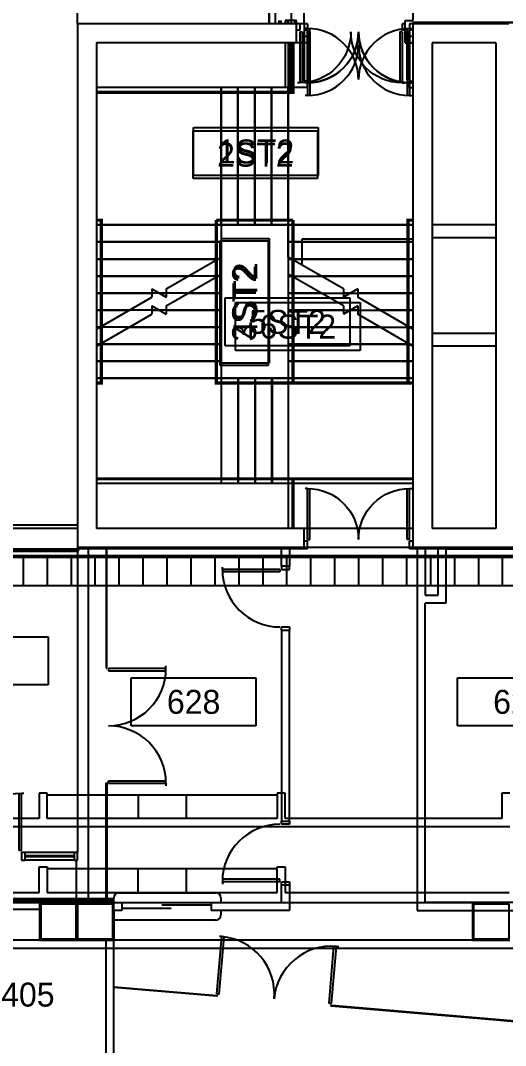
# Model space of a CAD drawing. Header units: inches. Extents: x -219 to 4035, y -10 to 4981.
# Drawn here: x 873 to 1177, y 2601 to 3242 of the extents above; entities that cross this region are included whole.
import ezdxf
from ezdxf.enums import TextEntityAlignment as Align

# ---------------------------------------------------------------- set-up
doc = ezdxf.new("R2010")
doc.units = ezdxf.units.IN
doc.header["$LTSCALE"] = 48
doc.header["$MEASUREMENT"] = 0
doc.layers.get('0').update_dxf_attribs({"color": 13, "linetype": 'CONTINUOUS'})
for name, color, linetype in [('F1-BLDG1', 7, 'CONTINUOUS'), ('F1-BLDG3', 161, 'CONTINUOUS'), ('F1-BRKLINE', 201, 'CONTINUOUS'), ('F1-DOOR1', 3, 'CONTINUOUS'), ('f1-handrail', 3, 'CONTINUOUS'), ('F1-RMNOS', 3, 'CONTINUOUS'), ('F1-STAIR1', 24, 'CONTINUOUS'), ('F1-WINDOW2', 4, 'CONTINUOUS'), ('F2-BLDG1', 7, 'CONTINUOUS'), ('F2-BLDG3', 161, 'CONTINUOUS'), ('F2-BRKLINE', 201, 'CONTINUOUS'), ('f2-casework1', 4, 'CONTINUOUS'), ('F2-DOOR1', 3, 'CONTINUOUS'), ('f2-handrail', 3, 'CONTINUOUS'), ('F2-RMNOS', 3, 'CONTINUOUS'), ('F2-STAIR1', 24, 'CONTINUOUS'), ('F3-BLDG1', 7, 'CONTINUOUS'), ('F3-BLDG3', 161, 'CONTINUOUS'), ('F3-BLDG4', 2, 'CONTINUOUS'), ('F3-BRKLINE', 201, 'CONTINUOUS'), ('f3-casework1', 4, 'CONTINUOUS'), ('F3-DOOR1', 3, 'CONTINUOUS'), ('F3-DOORJMB', 32, 'CONTINUOUS'), ('f3-handrail', 3, 'CONTINUOUS'), ('F3-RMNOS', 3, 'CONTINUOUS'), ('F3-STAIR1', 24, 'CONTINUOUS'), ('F4-BLDG1', 7, 'CONTINUOUS'), ('F4-BLDG3', 161, 'CONTINUOUS'), ('F4-BRKLINE', 201, 'CONTINUOUS'), ('F4-DOOR1', 3, 'CONTINUOUS'), ('f4-handrail', 3, 'CONTINUOUS'), ('F4-RMNOS', 3, 'CONTINUOUS'), ('F4-STAIR1', 24, 'CONTINUOUS'), ('F4-WINDOW1', 1, 'CONTINUOUS'), ('F5-BLDG1', 7, 'CONTINUOUS'), ('F5-BLDG3', 161, 'CONTINUOUS'), ('F5-BLDG4', 2, 'CONTINUOUS'), ('F5-BRKLINE', 201, 'CONTINUOUS'), ('F5-DOOR1', 3, 'CONTINUOUS'), ('F5-DOORJMB', 32, 'CONTINUOUS'), ('f5-handrail', 3, 'CONTINUOUS'), ('F5-RMNOS', 3, 'CONTINUOUS'), ('F5-STAIR1', 24, 'CONTINUOUS'), ('F5-WINDOW2', 4, 'CONTINUOUS'), ('F6-BLDG1', 7, 'CONTINUOUS'), ('F6-BLDG3', 161, 'CONTINUOUS'), ('F6-BLDG4', 2, 'CONTINUOUS'), ('F6-BRKLINE', 201, 'CONTINUOUS'), ('F6-DOOR1', 3, 'CONTINUOUS'), ('F6-DOORJMB', 32, 'CONTINUOUS'), ('f6-handrail', 3, 'CONTINUOUS'), ('F6-RMNOS', 3, 'CONTINUOUS'), ('F6-STAIR1', 24, 'CONTINUOUS'), ('F6-WINDOW1', 1, 'CONTINUOUS'), ('F6-WINDOW2', 4, 'CONTINUOUS')]:
    doc.layers.add(name, color=color, linetype=linetype)
for name, color, linetype, plot in [('F2-COLUMN1', 8, 'CONTINUOUS', False), ('F3-COLUMN1', 8, 'CONTINUOUS', False), ('F4-Bldg1A', 8, 'CONTINUOUS', False), ('F4-COLUMN1', 8, 'CONTINUOUS', False), ('F6-COLUMN1', 8, 'CONTINUOUS', False)]:
    doc.layers.add(name, color=color, linetype=linetype, plot=plot)
doc.styles.add('ORIG-RMNOS', font='noting.shx')
doc.styles.add('RMNOS', font='noting.shx')

# ---------------------------------------------------------------- blocks, each defined once
blk = doc.blocks.new('ADR-32DL')
for p, q in [((0, 33), (-1.5, 33)), ((0, 1), (0, 33)), ((1.5, 1), (1.5, 32.96)), ((62.5, 1), (62.5, 32.96)), ((64, 1), (64, 33)), ((64, 33), (65.5, 33)), ((0, 1), (1.5, 1)), ((64, 1), (62.5, 1))]:
    blk.add_line(p, q)
for centre, start, end in [((0, 1), 0, 90), ((64, 1), 90, 180)]:
    blk.add_arc(centre, 32, start, end)
blk = doc.blocks.new('L-34C1')
for p, q in [((-11, 11), (11, 11)), ((-11, 11), (-11, -11)), ((11, 11), (11, -11)), ((-11, -11), (11, -11))]:
    blk.add_line(p, q)
blk = doc.blocks.new('ADR-36DL')
for p, q in [((0, 37), (-1.5, 37)), ((0, 1), (0, 37)), ((1.5, 1), (1.5, 36.97)), ((70.5, 1), (70.5, 36.97)), ((72, 1), (72, 37)), ((72, 37), (73.5, 37)), ((0, 1), (1.5, 1)), ((72, 1), (70.5, 1))]:
    blk.add_line(p, q)
for centre, start, end in [((0, 1), 0, 90), ((72, 1), 90, 180)]:
    blk.add_arc(centre, 36, start, end)
blk = doc.blocks.new('ADR-36R')
for p, q in [((-1.5, 1), (-1.5, 36.97)), ((0, 1), (0, 37)), ((0, 37), (1.5, 37)), ((0, 1), (-1.5, 1))]:
    blk.add_line(p, q)
blk.add_arc((0, 1), 36, 90, 180)
blk = doc.blocks.new('ADR-36L')
for p, q in [((0, 37), (-1.5, 37)), ((0, 1), (0, 37)), ((1.5, 1), (1.5, 36.97)), ((0, 1), (1.5, 1))]:
    blk.add_line(p, q)
blk.add_arc((0, 1), 36, 0, 90)
blk = doc.blocks.new('rmnos')
at = {"color": 11}
for p, q in [((-0.40625, 0.15625), (0.40625, 0.15625)), ((-0.40625, -0.15625), (-0.40625, 0.15625)), ((0.40625, 0.15625), (0.40625, -0.15625)), ((0.40625, -0.15625), (-0.40625, -0.15625))]:
    blk.add_line(p, q, dxfattribs=at)
at = {"color": 9, "style": 'ORIG-RMNOS'}
blk.add_attdef('ROOM', text='', height=0.15625, dxfattribs=at).set_placement((0, 0), align=Align.MIDDLE)
blk = doc.blocks.new('RMNOS-1')
at = {"color": 9, "style": 'RMNOS'}
blk.add_attdef('ROOM', text='', height=0.1562, dxfattribs=at).set_placement((0, 0), align=Align.MIDDLE)

msp = doc.modelspace()

# ---------------------------------------------------------------- linework, layer by layer
at = {"layer": 'F1-BLDG1'}
for p, q in [((909, 3240.5), (909, 2912.5)), ((1051, 3240.5), (909, 3240.5)), ((1051, 3240.5), (1051, 3204.5)), ((1179, 3240.5), (1119, 3240.5)), ((1119, 3240.5), (1119, 3204.5)), ((921, 3228.5), (921, 2924.5)), ((1039, 3228.5), (921, 3228.5)), ((1039, 3228.5), (1039, 3200.5)), ((1053, 3204.5), (1051, 3204.5)), ((1053, 3200.5), (1053, 3204.5)), ((1117, 3200.5), (1117, 3204.5)), ((1117, 3204.5), (1119, 3204.5)), ((1053, 3200.5), (1039, 3200.5)), ((1117, 3200.5), (1119, 3200.5)), ((1119, 3200.5), (1119, 3114.5)), ((1041, 3094.35), (1041, 3114.5)), ((1041, 3114.5), (1119, 3114.5)), ((1049.75, 3089.3), (1049.75, 3105.75)), ((1049.75, 3105.75), (1119, 3105.75)), ((1119, 3105.75), (1119, 2924.5)), ((1119, 2924.5), (921, 2924.5)), ((1119, 2924.5), (921, 2924.5)), ((1171, 2924.5), (1131, 2924.5)), ((1687, 2912.5), (909, 2912.5))]:
    msp.add_line(p, q, dxfattribs=at)
at = {"layer": 'F1-BLDG3'}
for p, q in [((909, 3240.5), (909, 3360.5)), ((1171, 3228.5), (1131, 3228.5)), ((1131, 3228.5), (1131, 2924.5)), ((1171, 3228.5), (1171, 2924.5)), ((909, 2924.5), (767, 2924.5)), ((1171, 2924.5), (1131, 2924.5))]:
    msp.add_line(p, q, dxfattribs=at)
at = {"layer": 'F1-BRKLINE'}
for p, q in [((1075.5, 3074.43), (1041, 3094.35)), ((1075.5, 3063.76), (1041, 3083.68)), ((1084.5, 3074.43), (1075.5, 3069.23)), ((1075.5, 3074.43), (1075.5, 3069.23)), ((1084.5, 3074.43), (1084.5, 3069.23)), ((1119, 3049.31), (1084.5, 3069.23)), ((1075.5, 3063.76), (1075.5, 3058.57)), ((1084.5, 3063.76), (1075.5, 3058.57)), ((1084.5, 3063.76), (1084.5, 3058.57)), ((1119, 3038.65), (1084.5, 3058.57))]:
    msp.add_line(p, q, dxfattribs=at)
at = {"layer": 'f1-handrail', "const_width": 2}
for points in [[(921, 3117.5), (924, 3117.5), (924, 3015.5), (921, 3015.5)], [(996, 3117.5), (996, 3015.5), (1044, 3015.5), (1044, 3081.95)], [(1116, 3040.38), (1116, 3015.5), (1119, 3015.5)], [(1119, 2955.5), (921, 2955.5)]]:
    msp.add_lwpolyline(points, dxfattribs=at)
at = {"layer": 'F1-STAIR1'}
for p, q in [((999, 3114.5), (921, 3114.5)), ((999, 3114.5), (999, 2952.5)), ((999, 3103.83), (921, 3103.83)), ((999, 3093.16), (921, 3093.16)), ((999, 3082.5), (921, 3082.5)), ((1041, 3083.68), (1041, 3018.5)), ((1043.05, 3082.5), (1041, 3082.5)), ((999, 3071.83), (921, 3071.83)), ((1061.53, 3071.83), (1041, 3071.83)), ((999, 3061.16), (921, 3061.16)), ((1075.5, 3061.16), (1041, 3061.16)), ((1084.5, 3061.16), (1080, 3061.16)), ((999, 3050.5), (921, 3050.5)), ((1098.47, 3050.5), (1041, 3050.5)), ((999, 3039.83), (921, 3039.83)), ((1116.95, 3039.83), (1041, 3039.83)), ((999, 3029.17), (921, 3029.17)), ((1119, 3029.17), (1041, 3029.17)), ((1119, 3018.5), (921, 3018.5)), ((1009.67, 3018.5), (1009.67, 2952.5)), ((1020.33, 3018.5), (1020.33, 2952.5)), ((1031, 3018.5), (1031, 2952.5)), ((1119, 2952.5), (921, 2952.5))]:
    msp.add_line(p, q, dxfattribs=at)
at = {"layer": 'F1-WINDOW2'}
for p, q in [((1036.5, 3240.5), (1036.5, 3242.5)), ((1040.5, 3242.5), (1040.5, 3240.5))]:
    msp.add_line(p, q, dxfattribs=at)
at = {"layer": 'F2-BLDG1'}
for p, q in [((1041, 3242.5), (1041, 3240.5)), ((1045, 3242.5), (1045, 3240.5)), ((1119, 3241.25), (1119, 3232.5)), ((1351.25, 3241.25), (1119, 3241.25)), ((1041, 3240.5), (909, 3240.5)), ((909, 3240.5), (909, 2924.5)), ((1051, 3240.5), (1045, 3240.5)), ((1051, 3240.5), (1051, 3232.5)), ((1053, 3228.5), (921, 3228.5)), ((921, 3228.5), (921, 2924.5)), ((1053, 3232.5), (1051, 3232.5)), ((1053, 3232.5), (1053, 3228.5)), ((1117, 3232.5), (1117, 3228.5)), ((1119, 3232.5), (1117, 3232.5)), ((1119, 3228.5), (1117, 3228.5)), ((1119, 3228.5), (1119, 2924.5)), ((909, 2924.5), (767, 2924.5)), ((1119, 2924.5), (921, 2924.5)), ((1119, 2924.5), (921, 2924.5)), ((750, 2907.5), (1267.75, 2907.5)), ((890, 2758.75), (885, 2758.75)), ((885, 2758.75), (885, 2742.75)), ((890, 2742.75), (890, 2758.75)), ((1039, 2758.75), (1034, 2758.75)), ((1034, 2758.75), (1034, 2742.75)), ((1039, 2742.75), (1039, 2758.75)), ((1179.75, 2758.75), (1174.75, 2758.75)), ((1174.75, 2758.75), (1174.75, 2742.75)), ((885, 2742.75), (748.5, 2742.75)), ((1034, 2742.75), (890, 2742.75)), ((1174.75, 2742.75), (1039, 2742.75)), ((743.5, 2737.75), (1179.75, 2737.75)), ((885.25, 2690.25), (885.25, 2666.75)), ((931.75, 2690.25), (885.25, 2690.25)), ((931.75, 2666.75), (931.75, 2690.25)), ((1156.25, 2690.25), (1156.25, 2666.75)), ((1179.75, 2690.25), (1156.25, 2690.25)), ((885.25, 2666.75), (931.75, 2666.75)), ((1156.25, 2666.75), (1179.75, 2666.75))]:
    msp.add_line(p, q, dxfattribs=at)
at = {"layer": 'F2-BLDG3'}
for p, q in [((1033, 3240.5), (1033, 3360.5)), ((1051, 3240.5), (1051, 3360.5)), ((1171, 3228.5), (1131, 3228.5)), ((1131, 3228.5), (1131, 2924.5)), ((1171, 3228.5), (1171, 2924.5)), ((1171, 2924.5), (1131, 2924.5)), ((1171, 2924.5), (1131, 2924.5))]:
    msp.add_line(p, q, dxfattribs=at)
at = {"layer": 'F2-BRKLINE'}
for p, q in [((1075.5, 3074.43), (1041, 3094.35)), ((1075.5, 3063.76), (1041, 3083.68)), ((1084.5, 3074.43), (1075.5, 3069.23)), ((1075.5, 3074.43), (1075.5, 3069.23)), ((1084.5, 3074.43), (1084.5, 3069.23)), ((1119, 3049.31), (1084.5, 3069.23)), ((1075.5, 3063.76), (1075.5, 3058.57)), ((1084.5, 3063.76), (1075.5, 3058.57)), ((1084.5, 3063.76), (1084.5, 3058.57)), ((1119, 3038.65), (1084.5, 3058.57))]:
    msp.add_line(p, q, dxfattribs=at)
at = {"layer": 'f2-casework1'}
for p, q in [((875, 2907.5), (875, 2888.75)), ((890, 2907.5), (890, 2888.75)), ((905, 2907.5), (905, 2888.75)), ((920, 2907.5), (920, 2888.75)), ((935, 2907.5), (935, 2888.75)), ((950, 2907.5), (950, 2888.75)), ((965, 2907.5), (965, 2888.75)), ((980, 2907.5), (980, 2888.75)), ((995, 2907.5), (995, 2888.75)), ((1010, 2907.5), (1010, 2888.75)), ((1025, 2907.5), (1025, 2888.75)), ((1040, 2907.5), (1040, 2888.75)), ((1055, 2907.5), (1055, 2888.75)), ((1070, 2907.5), (1070, 2888.75)), ((1085, 2907.5), (1085, 2888.75)), ((1100, 2907.5), (1100, 2888.75)), ((1115, 2907.5), (1115, 2888.75)), ((1130, 2907.5), (1130, 2888.75)), ((1145, 2907.5), (1145, 2888.75)), ((1160, 2907.5), (1160, 2888.75)), ((1175, 2907.5), (1175, 2888.75)), ((750, 2888.75), (1267.75, 2888.75)), ((890, 2757.75), (1034, 2757.75)), ((947, 2757.75), (947, 2742.75)), ((977, 2757.75), (977, 2742.75))]:
    msp.add_line(p, q, dxfattribs=at)
at = {"layer": 'f2-handrail', "const_width": 2}
for points in [[(921, 3197.5), (1042, 3197.5), (1042, 3228.5)], [(921, 3117.5), (924, 3117.5), (924, 3015.5), (921, 3015.5)], [(996, 3117.5), (1044, 3117.5)], [(996, 3117.5), (996, 3015.5), (1044, 3015.5), (1044, 3081.95)], [(1044, 3092.62), (1044, 3117.5)], [(1119, 3117.5), (1116, 3117.5), (1116, 3051.05)], [(1116, 3040.38), (1116, 3015.5), (1119, 3015.5)], [(1119, 2955.5), (921, 2955.5)]]:
    msp.add_lwpolyline(points, dxfattribs=at)
at = {"layer": 'F2-STAIR1'}
for p, q in [((1039, 3228.5), (1039, 3200.5)), ((1039, 3200.5), (921, 3200.5)), ((1119, 3114.5), (921, 3114.5)), ((999, 3114.5), (999, 2952.5)), ((1041, 3114.5), (1041, 3094.35)), ((999, 3103.83), (921, 3103.83)), ((1119, 3103.83), (1041, 3103.83)), ((999, 3093.16), (921, 3093.16)), ((1119, 3093.16), (1043.05, 3093.16)), ((999, 3082.5), (921, 3082.5)), ((1041, 3083.68), (1041, 3018.5)), ((1043.05, 3082.5), (1041, 3082.5)), ((1119, 3082.5), (1061.53, 3082.5)), ((999, 3071.83), (921, 3071.83)), ((1061.53, 3071.83), (1041, 3071.83)), ((1080, 3071.83), (1075.5, 3071.83)), ((1119, 3071.83), (1084.5, 3071.83)), ((999, 3061.16), (921, 3061.16)), ((1075.5, 3061.16), (1041, 3061.16)), ((1084.5, 3061.16), (1080, 3061.16)), ((1119, 3061.16), (1098.47, 3061.16)), ((999, 3050.5), (921, 3050.5)), ((1098.47, 3050.5), (1041, 3050.5)), ((1119, 3050.5), (1116.95, 3050.5)), ((999, 3039.83), (921, 3039.83)), ((1116.95, 3039.83), (1041, 3039.83)), ((999, 3029.17), (921, 3029.17)), ((1119, 3029.17), (1041, 3029.17)), ((1119, 3018.5), (921, 3018.5)), ((1009.67, 3018.5), (1009.67, 2952.5)), ((1020.33, 3018.5), (1020.33, 2952.5)), ((1031, 3018.5), (1031, 2952.5)), ((1119, 2952.5), (921, 2952.5))]:
    msp.add_line(p, q, dxfattribs=at)
at = {"layer": 'F3-BLDG1'}
for p, q in [((1035, 3242.5), (1035, 3240.5)), ((1039, 3242.5), (1039, 3240.5)), ((1119, 3241.25), (1119, 2924.5)), ((1119, 3241.25), (1179.75, 3241.25)), ((1035, 3240.5), (909, 3240.5)), ((909, 3240.5), (909, 2926.5)), ((1051, 3240.5), (1039, 3240.5)), ((1051, 3240.5), (1051, 3228.5)), ((1051, 3228.5), (921, 3228.5)), ((921, 3228.5), (921, 2924.5)), ((909, 2926.5), (767, 2926.5)), ((1119, 2924.5), (921, 2924.5)), ((1119, 2924.5), (921, 2924.5)), ((1171, 2924.5), (1131, 2924.5)), ((1431.13, 2906.25), (10.25, 2906.25)), ((885, 2696.5), (885, 2712.5)), ((885, 2712.5), (890, 2712.5)), ((890, 2712.5), (890, 2696.5)), ((1034, 2696.5), (1034, 2712.5)), ((1034, 2712.5), (1039, 2712.5)), ((1039, 2712.5), (1039, 2696.5)), ((747.75, 2696.5), (885, 2696.5)), ((890, 2696.5), (1034, 2696.5)), ((1039, 2696.5), (1179.25, 2696.5)), ((389.75, 2661.75), (1469, 2661.75))]:
    msp.add_line(p, q, dxfattribs=at)
at = {"layer": 'F3-BLDG3'}
for p, q in [((1171, 3228.5), (1131, 3228.5)), ((1131, 3228.5), (1131, 2924.5)), ((1171, 3228.5), (1171, 2924.5)), ((1171, 2924.5), (1131, 2924.5)), ((767.75, 2690.25), (885.25, 2690.25)), ((885.25, 2690.25), (885.25, 2666.75)), ((931.75, 2666.75), (931.75, 2690.25)), ((931.75, 2690.25), (1156.25, 2690.25)), ((1156.25, 2690.25), (1156.25, 2666.75)), ((885.25, 2666.75), (767.75, 2666.75)), ((1156.25, 2666.75), (931.75, 2666.75))]:
    msp.add_line(p, q, dxfattribs=at)
at = {"layer": 'F3-BLDG4'}
for p, q in [((1029, 3240.5), (1029, 3360.5)), ((1043, 3240.5), (1043, 3359.75))]:
    msp.add_line(p, q, dxfattribs=at)
at = {"layer": 'F3-BRKLINE'}
for p, q in [((1075.5, 3074.43), (1041, 3094.35)), ((1075.5, 3063.76), (1041, 3083.68)), ((1084.5, 3074.43), (1075.5, 3069.23)), ((1075.5, 3074.43), (1075.5, 3069.23)), ((1084.5, 3074.43), (1084.5, 3069.23)), ((1119, 3049.31), (1084.5, 3069.23)), ((1075.5, 3063.76), (1075.5, 3058.57)), ((1084.5, 3063.76), (1075.5, 3058.57)), ((1084.5, 3063.76), (1084.5, 3058.57)), ((1119, 3038.65), (1084.5, 3058.57))]:
    msp.add_line(p, q, dxfattribs=at)
at = {"layer": 'f3-casework1'}
for p, q in [((890, 2711.5), (1034, 2711.5)), ((947, 2696.5), (947, 2711.5)), ((977, 2711.5), (977, 2696.5))]:
    msp.add_line(p, q, dxfattribs=at)
at = {"layer": 'F3-DOORJMB'}
for p, q in [((1053, 3240.5), (1051, 3240.5)), ((1053, 3236.5), (1051, 3236.5)), ((1053, 3240.5), (1053, 3236.5)), ((1117, 3240.5), (1117, 3236.5)), ((1119, 3240.5), (1117, 3240.5)), ((1119, 3236.5), (1117, 3236.5))]:
    msp.add_line(p, q, dxfattribs=at)
at = {"layer": 'f3-handrail', "const_width": 2}
for points in [[(921, 3197.5), (1044, 3197.5), (1044, 3228.5)], [(921, 3117.5), (924, 3117.5), (924, 3015.5), (921, 3015.5)], [(996, 3117.5), (1044, 3117.5)], [(996, 3117.5), (996, 3015.5), (1044, 3015.5), (1044, 3081.95)], [(1044, 3092.62), (1044, 3117.5)], [(1119, 3117.5), (1116, 3117.5), (1116, 3051.05)], [(1116, 3040.38), (1116, 3015.5), (1119, 3015.5)], [(921, 2955.5), (1044, 2955.5), (1044, 2924.5)]]:
    msp.add_lwpolyline(points, dxfattribs=at)
at = {"layer": 'F3-STAIR1'}
for p, q in [((1041, 3228.5), (1041, 3200.5)), ((1041, 3200.5), (921, 3200.5)), ((999, 3200.5), (999, 3114.5)), ((1009.5, 3200.5), (1009.5, 3114.5)), ((1020, 3200.5), (1020, 3114.5)), ((1030.5, 3200.5), (1030.5, 3114.5)), ((1041, 3200.5), (1041, 3114.5)), ((1119, 3114.5), (921, 3114.5)), ((999, 3114.5), (999, 3018.5)), ((1041, 3114.5), (1041, 3094.35)), ((999, 3103.83), (921, 3103.83)), ((1119, 3103.83), (1041, 3103.83)), ((999, 3093.16), (921, 3093.16)), ((1119, 3093.16), (1043.05, 3093.16)), ((999, 3082.5), (921, 3082.5)), ((1041, 3083.68), (1041, 3018.5)), ((1043.05, 3082.5), (1041, 3082.5)), ((1119, 3082.5), (1061.53, 3082.5)), ((999, 3071.83), (921, 3071.83)), ((1061.53, 3071.83), (1041, 3071.83)), ((1080, 3071.83), (1075.5, 3071.83)), ((1119, 3071.83), (1084.5, 3071.83)), ((999, 3061.16), (921, 3061.16)), ((1075.5, 3061.16), (1041, 3061.16)), ((1084.5, 3061.16), (1080, 3061.16)), ((1119, 3061.16), (1098.47, 3061.16)), ((999, 3050.5), (921, 3050.5)), ((1098.47, 3050.5), (1041, 3050.5)), ((1119, 3050.5), (1116.95, 3050.5)), ((999, 3039.83), (921, 3039.83)), ((1116.95, 3039.83), (1041, 3039.83)), ((999, 3029.17), (921, 3029.17)), ((1119, 3029.17), (1041, 3029.17)), ((1119, 3018.5), (921, 3018.5)), ((999, 3018.5), (999, 2952.5)), ((1009.5, 3018.5), (1009.5, 2952.5)), ((1020, 3018.5), (1020, 2952.5)), ((1030.5, 3018.5), (1030.5, 2952.5)), ((1041, 3018.5), (1041, 2952.5)), ((1041, 2952.5), (921, 2952.5)), ((1041, 2952.5), (1041, 2924.5))]:
    msp.add_line(p, q, dxfattribs=at)
at = {"layer": 'F4-BLDG1'}
for p, q in [((1119, 3241.25), (1687, 3241.25)), ((1119, 3241.25), (1119, 3240.5)), ((1053, 3240.5), (909, 3240.5)), ((909, 3240.5), (909, 2926.5)), ((1053, 3236.5), (1051, 3236.5)), ((1051, 3236.5), (1051, 3228.5)), ((1053, 3240.5), (1053, 3236.5)), ((1117, 3240.5), (1117, 3236.5)), ((1119, 3240.5), (1117, 3240.5)), ((1119, 3236.5), (1117, 3236.5)), ((1119, 3236.5), (1119, 2916.5)), ((1051, 3228.5), (921, 3228.5)), ((921, 3228.5), (921, 2924.5)), ((909, 2926.5), (767, 2926.5)), ((1051, 2924.5), (921, 2924.5)), ((1051, 2924.5), (921, 2924.5)), ((1051, 2916.5), (1051, 2924.5)), ((1053, 2916.5), (1051, 2916.5)), ((1053, 2911.75), (1053, 2916.5)), ((1119, 2916.5), (1117, 2916.5)), ((1117, 2912.5), (1117, 2916.5)), ((745, 2910.25), (909.75, 2910.25)), ((1053, 2911.75), (909.75, 2911.75)), ((909.75, 2910.25), (909.75, 2911.75)), ((1469, 2912.5), (1117, 2912.5)), ((931.75, 2692.5), (864.75, 2692.5)), ((931.75, 2448), (931.75, 2692.5)), ((864.75, 2686), (885.25, 2686)), ((885.25, 2686), (885.25, 2667.5)), ((885.25, 2667.5), (926.75, 2667.5)), ((926.75, 2667.5), (926.75, 2565.5))]:
    msp.add_line(p, q, dxfattribs=at)
at = {"layer": 'F4-Bldg1A'}
for p, q in [((745, 2911.75), (909.75, 2911.75)), ((745, 2910.88), (909.75, 2910.88)), ((864.75, 2691.87), (931.75, 2691.87)), ((864.75, 2691), (931, 2691)), ((931, 2691), (931, 2691.87))]:
    msp.add_line(p, q, dxfattribs=at)
at = {"layer": 'F4-BLDG3'}
for p, q in [((1171, 3228.5), (1131, 3228.5)), ((1131, 3228.5), (1131, 3114.5)), ((1171, 3228.5), (1171, 3114.5)), ((1171, 3114.5), (1131, 3114.5)), ((1131, 3106.5), (1131, 3046.5)), ((1171, 3106.5), (1131, 3106.5)), ((1171, 3106.5), (1171, 3046.5)), ((1171, 3046.5), (1131, 3046.5)), ((1131, 3038.5), (1131, 2924.5)), ((1171, 3038.5), (1131, 3038.5)), ((1171, 3038.5), (1171, 2924.5)), ((1171, 2924.5), (1131, 2924.5)), ((1171, 2924.5), (1131, 2924.5))]:
    msp.add_line(p, q, dxfattribs=at)
msp.add_lwpolyline([(1029, 3240.5), (1029, 3360.5), (807, 3360.5), (807, 4630.5), (1089.13, 4630.5), (1094.78, 4624.84)], dxfattribs=at)
at = {"layer": 'F4-BRKLINE'}
for p, q in [((964.5, 3074.43), (999, 3094.35)), ((964.5, 3063.76), (999, 3083.68)), ((955.5, 3074.43), (964.5, 3069.23)), ((955.5, 3074.43), (955.5, 3069.23)), ((964.5, 3074.43), (964.5, 3069.23)), ((921, 3049.31), (955.5, 3069.23)), ((955.5, 3063.76), (955.5, 3058.57)), ((955.5, 3063.76), (964.5, 3058.57)), ((964.5, 3063.76), (964.5, 3058.57)), ((921, 3038.65), (955.5, 3058.57))]:
    msp.add_line(p, q, dxfattribs=at)
at = {"layer": 'f4-handrail', "const_width": 2}
for points in [[(921, 3197.5), (1044, 3197.5), (1044, 3228.5)], [(921, 3117.5), (924, 3117.5), (924, 3051.05)], [(1044, 3117.5), (996, 3117.5)], [(996, 3092.62), (996, 3117.5)], [(1044, 3117.5), (1044, 3015.5), (996, 3015.5), (996, 3081.95)], [(1119, 3117.5), (1116, 3117.5), (1116, 3015.5), (1119, 3015.5)], [(924, 3040.38), (924, 3015.5), (921, 3015.5)], [(921, 2955.5), (1044, 2955.5), (1044, 2924.5)]]:
    msp.add_lwpolyline(points, dxfattribs=at)
at = {"layer": 'F4-STAIR1'}
for p, q in [((1041, 3228.5), (1041, 3200.5)), ((1041, 3200.5), (921, 3200.5)), ((999, 3114.5), (999, 3200.5)), ((1009.5, 3114.5), (1009.5, 3200.5)), ((1020, 3114.5), (1020, 3200.5)), ((1030.5, 3114.5), (1030.5, 3200.5)), ((1041, 3114.5), (1041, 3200.5)), ((921, 3114.5), (1119, 3114.5)), ((999, 3114.5), (999, 3094.35)), ((1041, 3114.5), (1041, 3018.5)), ((921, 3103.83), (999, 3103.83)), ((1041, 3103.83), (1119, 3103.83)), ((921, 3093.16), (996.95, 3093.16)), ((1041, 3093.16), (1119, 3093.16)), ((921, 3082.5), (978.47, 3082.5)), ((996.95, 3082.5), (999, 3082.5)), ((999, 3083.68), (999, 3018.5)), ((1041, 3082.5), (1119, 3082.5)), ((921, 3071.83), (955.5, 3071.83)), ((960, 3071.83), (964.5, 3071.83)), ((978.47, 3071.83), (999, 3071.83)), ((1041, 3071.83), (1119, 3071.83)), ((921, 3061.16), (941.53, 3061.16)), ((955.5, 3061.16), (960, 3061.16)), ((964.5, 3061.16), (999, 3061.16)), ((1041, 3061.16), (1119, 3061.16)), ((921, 3050.5), (923.05, 3050.5)), ((941.53, 3050.5), (999, 3050.5)), ((1041, 3050.5), (1119, 3050.5)), ((923.05, 3039.83), (999, 3039.83)), ((1041, 3039.83), (1119, 3039.83)), ((921, 3029.17), (999, 3029.17)), ((1041, 3029.17), (1119, 3029.17)), ((921, 3018.5), (1119, 3018.5)), ((999, 3018.5), (999, 2952.5)), ((1009.5, 3018.5), (1009.5, 2952.5)), ((1020, 3018.5), (1020, 2952.5)), ((1030.5, 3018.5), (1030.5, 2952.5)), ((1041, 3018.5), (1041, 2952.5)), ((1041, 2952.5), (921, 2952.5)), ((1041, 2952.5), (1041, 2924.5))]:
    msp.add_line(p, q, dxfattribs=at)
at = {"layer": 'F4-WINDOW1'}
for p, q in [((926.95, 2911.75), (926.95, 2836.87)), ((927.45, 2836.92), (927.45, 2911.75)), ((926.95, 2836.87), (927.45, 2836.87))]:
    msp.add_line(p, q, dxfattribs=at)
for points in [[(926.95, 2692.5), (926.95, 2764.87), (927.45, 2764.87), (927.45, 2692.5)], [(931.75, 2637.5), (996.23, 2632.01), (996.19, 2631.51), (931.75, 2637)], [(1137.68, 2619.46), (1137.72, 2619.96)], [(1137.72, 2619.96), (1207.43, 2613.53), (1207.47, 2614.02)]]:
    msp.add_lwpolyline(points, dxfattribs=at)
msp.add_lwpolyline([(1346.86, 2602.15), (1346.82, 2601.66), (1067.93, 2625.4), (1067.97, 2625.9)], close=True, dxfattribs=at)
at = {"layer": 'F5-BLDG1'}
for p, q in [((1119, 3257.87), (1119, 3242.5)), ((1039, 3242.5), (1039, 3240.5)), ((1046.25, 3242.5), (1039, 3242.5)), ((1046.25, 3228.5), (1046.25, 3242.5)), ((1114.25, 3242.5), (1119, 3242.5)), ((1114.25, 3228.5), (1114.25, 3242.5)), ((909, 3240.5), (909, 2911.75)), ((1039, 3240.5), (909, 3240.5)), ((921, 3228.5), (921, 2924.5)), ((1046.25, 3228.5), (921, 3228.5)), ((1114.25, 3228.5), (1119, 3228.5)), ((1119, 3228.5), (1119, 2911.75)), ((1051, 2924.5), (921, 2924.5)), ((1051, 2911.75), (1051, 2924.5)), ((1171, 2924.5), (1131, 2924.5)), ((1051, 2911.75), (909, 2911.75)), ((1491.75, 2911.75), (1119, 2911.75))]:
    msp.add_line(p, q, dxfattribs=at)
at = {"layer": 'F5-BLDG3'}
for p, q in [((1131, 3228.5), (1131, 2924.5)), ((1171, 3228.5), (1131, 3228.5)), ((1171, 3228.5), (1171, 2924.5)), ((1171, 2924.5), (1131, 2924.5))]:
    msp.add_line(p, q, dxfattribs=at)
msp.add_lwpolyline([(909, 2926.5), (767, 2926.5)], dxfattribs=at)
at = {"layer": 'F5-BLDG4'}
for p, q in [((1029, 3240.5), (1029, 3360.5)), ((1043, 3242.5), (1043, 3359.62))]:
    msp.add_line(p, q, dxfattribs=at)
at = {"layer": 'F5-BRKLINE'}
for p, q in [((1075.5, 3074.43), (1041, 3094.35)), ((1075.5, 3074.43), (1075.5, 3069.23)), ((1084.5, 3074.43), (1075.5, 3069.23)), ((1084.5, 3074.43), (1084.5, 3069.23)), ((1119, 3049.31), (1084.5, 3069.23))]:
    msp.add_line(p, q, dxfattribs=at)
at = {"layer": 'F5-DOORJMB'}
for p, q in [((1048.25, 3240.5), (1046.25, 3240.5)), ((1048.25, 3240.5), (1046.25, 3240.5)), ((1048.25, 3236.5), (1046.25, 3236.5)), ((1048.25, 3240.5), (1048.25, 3236.5)), ((1112.25, 3240.5), (1112.25, 3236.5)), ((1114.25, 3240.5), (1112.25, 3240.5)), ((1114.25, 3236.5), (1112.25, 3236.5)), ((1053, 2916.5), (1051, 2916.5)), ((1053, 2911.75), (1053, 2916.5)), ((1117, 2911.75), (1117, 2916.5)), ((1119, 2916.5), (1117, 2916.5)), ((1053, 2911.75), (1051, 2911.75)), ((1119, 2911.75), (1117, 2911.75))]:
    msp.add_line(p, q, dxfattribs=at)
at = {"layer": 'f5-handrail', "const_width": 2}
for points in [[(921, 3197.5), (1044, 3197.5), (1044, 3228.5)], [(921, 3117.5), (924, 3117.5), (924, 3015.5), (921, 3015.5)], [(996, 3117.5), (1044, 3117.5)], [(996, 3117.5), (996, 3015.5), (1119, 3015.5)], [(1044, 3092.62), (1044, 3117.5)], [(1119, 3117.5), (1116, 3117.5), (1116, 3051.05)], [(921, 2955.5), (1044, 2955.5), (1044, 2924.5)]]:
    msp.add_lwpolyline(points, dxfattribs=at)
at = {"layer": 'F5-STAIR1'}
for p, q in [((1041, 3228.5), (1041, 3200.5)), ((1041, 3200.5), (921, 3200.5)), ((1119, 3114.5), (921, 3114.5)), ((999, 3114.5), (999, 3018.5)), ((1041, 3114.5), (1041, 3094.35)), ((999, 3103.83), (921, 3103.83)), ((1119, 3103.83), (1041, 3103.83)), ((999, 3093.16), (921, 3093.16)), ((1119, 3093.16), (1043.05, 3093.16)), ((999, 3082.5), (921, 3082.5)), ((1119, 3082.5), (1061.53, 3082.5)), ((999, 3071.83), (921, 3071.83)), ((1080, 3071.83), (1075.5, 3071.83)), ((1119, 3071.83), (1084.5, 3071.83)), ((999, 3061.16), (921, 3061.16)), ((1119, 3061.16), (1098.47, 3061.16)), ((999, 3050.5), (921, 3050.5)), ((1119, 3050.5), (1116.95, 3050.5)), ((999, 3039.83), (921, 3039.83)), ((999, 3029.17), (921, 3029.17)), ((1119, 3018.5), (921, 3018.5)), ((999, 3018.5), (999, 2952.5)), ((1009.5, 3018.5), (1009.5, 2952.5)), ((1020, 3018.5), (1020, 2952.5)), ((1030.5, 3018.5), (1030.5, 2952.5)), ((1041, 3018.5), (1041, 2952.5)), ((1041, 2952.5), (921, 2952.5)), ((1041, 2952.5), (1041, 2924.5))]:
    msp.add_line(p, q, dxfattribs=at)
at = {"layer": 'F5-WINDOW2'}
msp.add_line((1035, 3242.5), (1035, 3240.5), dxfattribs=at)
at = {"layer": 'F6-BLDG1'}
for p, q in [((1119, 3241.25), (1119, 3240.5)), ((1119, 3241.25), (1601.63, 3241.25)), ((909, 3240.5), (909, 2721.75)), ((1053, 3240.5), (909, 3240.5)), ((1051, 3236.5), (1051, 3228.5)), ((1053, 3236.5), (1051, 3236.5)), ((1053, 3240.5), (1053, 3236.5)), ((1119, 3240.5), (1117, 3240.5)), ((1117, 3240.5), (1117, 3236.5)), ((1119, 3236.5), (1117, 3236.5)), ((1119, 3236.5), (1119, 2912.5)), ((921, 3228.5), (921, 2924.5)), ((1051, 3228.5), (921, 3228.5)), ((1051, 2924.5), (921, 2924.5)), ((1051, 2912.5), (1051, 2924.5)), ((1036.75, 2911.75), (915.75, 2911.75)), ((915.75, 2911.75), (915.75, 2690.25)), ((1036.75, 2900.75), (1036.75, 2911.75)), ((1051, 2912.5), (1041.75, 2912.5)), ((1041.75, 2912.5), (1041.75, 2900.75)), ((1119, 2912.5), (1121.75, 2912.5)), ((1121.75, 2912.5), (1121.75, 2685.25)), ((1139.75, 2911.75), (1139.75, 2877.75)), ((1139.75, 2911.75), (1243.25, 2911.75)), ((1041.75, 2900.75), (1036.75, 2900.75)), ((1139.75, 2877.75), (1126.75, 2877.75)), ((1126.75, 2690.25), (1126.75, 2877.75)), ((1036.75, 2860.75), (1036.75, 2741.25)), ((1036.75, 2860.75), (1041.75, 2860.75)), ((1041.75, 2741.25), (1041.75, 2860.75)), ((1036.75, 2741.25), (1041.75, 2741.25)), ((909, 2716.75), (909, 2721.75)), ((908.25, 2716.75), (908.25, 2666.75)), ((908.25, 2716.75), (909, 2716.75)), ((1036.75, 2690.25), (1036.75, 2701.25)), ((1036.75, 2701.25), (1041.75, 2701.25)), ((1041.75, 2701.25), (1041.75, 2685.25)), ((915.75, 2690.25), (936.75, 2690.25)), ((936.75, 2690.25), (936.75, 2685.25)), ((992.75, 2690.25), (992.75, 2685.25)), ((992.75, 2690.25), (1036.75, 2690.25)), ((1201.25, 2690.25), (1126.75, 2690.25)), ((931.75, 2685.25), (931.75, 2666.75)), ((936.75, 2685.25), (931.75, 2685.25)), ((1041.75, 2685.25), (992.75, 2685.25)), ((1121.75, 2685.25), (1201.25, 2685.25)), ((931.75, 2666.75), (908.25, 2666.75))]:
    msp.add_line(p, q, dxfattribs=at)
at = {"layer": 'F6-BLDG3'}
for p, q in [((1029, 3360.5), (1029, 3240.5)), ((1119, 3241.25), (1687, 3241.25)), ((909, 2926.5), (767, 2926.5)), ((909, 2911.5), (767, 2911.5)), ((934.75, 2696.25), (995.75, 2696.25)), ((931.75, 2690.25), (931.75, 2693.25)), ((998.75, 2693.25), (998.75, 2690.25)), ((998.75, 2685.25), (998.75, 2682.25)), ((995.75, 2679.25), (931.75, 2679.25))]:
    msp.add_line(p, q, dxfattribs=at)
for centre, start, end in [((934.75, 2693.25), 90, 180), ((995.75, 2693.25), 360, 90), ((995.75, 2682.25), 270, 360)]:
    msp.add_arc(centre, 3, start, end, dxfattribs=at)
at = {"layer": 'F6-BLDG4'}
for p, q in [((1131, 3228.5), (1131, 2924.5)), ((1171, 3228.5), (1131, 3228.5)), ((1171, 3228.5), (1171, 2924.5)), ((1171, 2924.5), (1131, 2924.5)), ((1171, 2924.5), (1131, 2924.5)), ((1126.75, 2911.75), (1126.75, 2882.75)), ((1134.75, 2911.75), (1126.75, 2911.75)), ((1134.75, 2882.75), (1134.75, 2911.75)), ((1126.75, 2882.75), (1134.75, 2882.75))]:
    msp.add_line(p, q, dxfattribs=at)
at = {"layer": 'F6-BRKLINE'}
for p, q in [((1075.5, 3074.43), (1041, 3094.35)), ((1075.5, 3074.43), (1075.5, 3069.23)), ((1084.5, 3074.43), (1075.5, 3069.23)), ((1084.5, 3074.43), (1084.5, 3069.23)), ((1119, 3049.31), (1084.5, 3069.23))]:
    msp.add_line(p, q, dxfattribs=at)
at = {"layer": 'F6-DOORJMB'}
for p, q in [((1053, 2916.5), (1051, 2916.5)), ((1053, 2912.5), (1053, 2916.5)), ((1117, 2912.5), (1117, 2916.5)), ((1119, 2916.5), (1117, 2916.5)), ((1051, 2912.5), (1053, 2912.5)), ((1117, 2912.5), (1119, 2912.5)), ((1036.75, 2900.75), (1036.75, 2898.75)), ((1036.75, 2898.75), (1041.75, 2898.75)), ((1041.75, 2898.75), (1041.75, 2900.75)), ((1036.75, 2860.75), (1036.75, 2862.75)), ((1036.75, 2862.75), (1041.75, 2862.75)), ((1041.75, 2862.75), (1041.75, 2860.75)), ((1036.75, 2739.25), (1036.75, 2741.25)), ((1041.75, 2741.25), (1041.75, 2739.25)), ((1041.75, 2739.25), (1036.75, 2739.25)), ((1036.75, 2701.25), (1036.75, 2703.25)), ((1036.75, 2703.25), (1041.75, 2703.25)), ((1041.75, 2703.25), (1041.75, 2701.25))]:
    msp.add_line(p, q, dxfattribs=at)
at = {"layer": 'f6-handrail', "const_width": 2}
for points in [[(921, 3197.5), (1044, 3197.5), (1044, 3228.5)], [(921, 3117.5), (924, 3117.5), (924, 3015.5), (921, 3015.5)], [(996, 3117.5), (1044, 3117.5)], [(996, 3117.5), (996, 3015.5), (1119, 3015.5)], [(1044, 3092.62), (1044, 3117.5)], [(1119, 3117.5), (1116, 3117.5), (1116, 3051.05)], [(921, 2955.5), (1044, 2955.5), (1044, 2924.5)]]:
    msp.add_lwpolyline(points, dxfattribs=at)
at = {"layer": 'F6-STAIR1'}
for p, q in [((1041, 3228.5), (1041, 3200.5)), ((1041, 3200.5), (921, 3200.5)), ((1119, 3114.5), (921, 3114.5)), ((999, 3114.5), (999, 3018.5)), ((1041, 3114.5), (1041, 3094.35)), ((999, 3103.83), (921, 3103.83)), ((1119, 3103.83), (1041, 3103.83)), ((999, 3093.16), (921, 3093.16)), ((1119, 3093.16), (1043.05, 3093.16)), ((999, 3082.5), (921, 3082.5)), ((1119, 3082.5), (1061.53, 3082.5)), ((999, 3071.83), (921, 3071.83)), ((1080, 3071.83), (1075.5, 3071.83)), ((1119, 3071.83), (1084.5, 3071.83)), ((999, 3061.16), (921, 3061.16)), ((1119, 3061.16), (1098.47, 3061.16)), ((999, 3050.5), (921, 3050.5)), ((1119, 3050.5), (1116.95, 3050.5)), ((999, 3039.83), (921, 3039.83)), ((999, 3029.17), (921, 3029.17)), ((1119, 3018.5), (921, 3018.5)), ((999, 3018.5), (999, 2952.5)), ((1009.5, 3018.5), (1009.5, 2952.5)), ((1020, 3018.5), (1020, 2952.5)), ((1030.5, 3018.5), (1030.5, 2952.5)), ((1041, 3018.5), (1041, 2952.5)), ((1041, 2952.5), (921, 2952.5)), ((1041, 2952.5), (1041, 2924.5))]:
    msp.add_line(p, q, dxfattribs=at)
at = {"layer": 'F6-WINDOW1'}
for p, q in [((876, 2721.75), (907, 2721.75)), ((876, 2719.75), (907, 2719.75)), ((907, 2718.75), (876, 2718.75)), ((907, 2716.75), (876, 2716.75)), ((936.75, 2686.75), (967.75, 2686.75)), ((961.75, 2688.75), (992.75, 2688.75))]:
    msp.add_line(p, q, dxfattribs=at)
at = {"layer": 'F6-WINDOW2'}
for p, q in [((874, 2721.75), (876, 2721.75)), ((874, 2721.75), (874, 2716.75)), ((876, 2721.75), (876, 2716.75)), ((907, 2721.75), (909, 2721.75)), ((907, 2721.75), (907, 2716.75)), ((874, 2716.75), (876, 2716.75)), ((907, 2716.75), (908.25, 2716.75))]:
    msp.add_line(p, q, dxfattribs=at)

# ---------------------------------------------------------------- block references
at = {"layer": 'F1-DOOR1'}
msp.add_blockref('ADR-32DL', (1053, 3204.5), dxfattribs=at)
at = {"layer": 'F1-RMNOS'}
ref = msp.add_blockref('rmnos', (1020.75, 3160.5), dxfattribs=dict(at, xscale=96, yscale=96, zscale=96))
ref.add_attrib('ROOM', '1ST2', dxfattribs={"layer": '0', "color": 9, "height": 15, "style": 'ORIG-RMNOS'}).set_placement((1020.75, 3160.5), align=Align.MIDDLE)
at = {"layer": 'F2-COLUMN1'}
for p in [(897, 2678.5), (920, 2678.5), (1168, 2678.5)]:
    msp.add_blockref('L-34C1', p, dxfattribs=at)
at = {"layer": 'F2-DOOR1', "rotation": 180}
msp.add_blockref('ADR-32DL', (1117, 3228.5), dxfattribs=at)
at = {"layer": 'F2-RMNOS'}
ref = msp.add_blockref('rmnos', (1020.38, 3158.5), dxfattribs=dict(at, xscale=96, yscale=96, zscale=96))
ref.add_attrib('ROOM', '2ST2', dxfattribs={"layer": '0', "color": 9, "height": 15, "style": 'ORIG-RMNOS'}).set_placement((1020.38, 3158.5), align=Align.MIDDLE)
at = {"layer": 'F3-COLUMN1'}
for p in [(897, 2678.5), (920, 2678.5), (1168, 2678.5)]:
    msp.add_blockref('L-34C1', p, dxfattribs=at)
at = {"layer": 'F3-DOOR1', "rotation": 180}
msp.add_blockref('ADR-32DL', (1117, 3236.5), dxfattribs=at)
at = {"layer": 'F3-RMNOS'}
ref = msp.add_blockref('rmnos', (1013.38, 3065.5), dxfattribs=dict(at, xscale=96, yscale=96, zscale=96, rotation=89.99999999999999))
ref.add_attrib('ROOM', '3ST2', dxfattribs={"layer": '0', "color": 9, "height": 15, "rotation": 90, "style": 'ORIG-RMNOS'}).set_placement((1013.38, 3065.5), align=Align.MIDDLE)
ref = msp.add_blockref('rmnos', (851.75, 2841.62), dxfattribs=dict(at, xscale=96, yscale=96, zscale=96))
ref.add_attrib('ROOM', '303', dxfattribs={"layer": '0', "color": 9, "height": 15, "style": 'ORIG-RMNOS'}).set_placement((851.75, 2841.62), align=Align.MIDDLE)
at = {"layer": 'F4-COLUMN1'}
for p in [(897, 2678.5), (920, 2678.5)]:
    msp.add_blockref('L-34C1', p, dxfattribs=at)
at = {"layer": 'F4-DOOR1', "xscale": -1, "rotation": 180}
msp.add_blockref('ADR-32DL', (1053, 3236.5), dxfattribs=at)
at = {"layer": 'F4-DOOR1', "xscale": -1}
msp.add_blockref('ADR-32DL', (1117, 2916.5), dxfattribs=at)
at = {"layer": 'F4-DOOR1'}
for p, rotation in [((927.45, 2836.87), 270), ((996.23, 2632.01), 355.1330612702367)]:
    msp.add_blockref('ADR-36DL', p, dxfattribs=dict(at, rotation=rotation))
at = {"layer": 'F4-RMNOS'}
ref = msp.add_blockref('rmnos', (1014.13, 3067), dxfattribs=dict(at, xscale=96, yscale=96, zscale=96, rotation=89.99999999999999))
ref.add_attrib('ROOM', '4ST2', dxfattribs={"layer": '0', "color": 9, "height": 15, "rotation": 90, "style": 'ORIG-RMNOS'}).set_placement((1014.13, 3067), align=Align.MIDDLE)
ref = msp.add_blockref('RMNOS-1', (877.97, 2632.58), dxfattribs=dict(at, xscale=96, yscale=96, zscale=96))
ref.add_attrib('ROOM', '405', dxfattribs={"layer": '0', "color": 9, "height": 15, "style": 'RMNOS'}).set_placement((877.97, 2632.58), align=Align.MIDDLE)
at = {"layer": 'F5-DOOR1', "xscale": -1, "rotation": 180}
msp.add_blockref('ADR-32DL', (1048.25, 3236.5), dxfattribs=at)
at = {"layer": 'F5-DOOR1', "xscale": -1}
msp.add_blockref('ADR-32DL', (1117, 2916.5), dxfattribs=at)
at = {"layer": 'F5-RMNOS'}
ref = msp.add_blockref('rmnos', (1040.53, 3053.81), dxfattribs=dict(at, xscale=96, yscale=96, zscale=96))
ref.add_attrib('ROOM', '5ST2', dxfattribs={"layer": '0', "color": 9, "height": 15, "style": 'ORIG-RMNOS'}).set_placement((1040.53, 3053.81), align=Align.MIDDLE)
at = {"layer": 'F6-COLUMN1'}
msp.add_blockref('L-34C1', (920, 2678.5), dxfattribs=at)
at = {"layer": 'F6-DOOR1', "xscale": -1, "rotation": 180}
msp.add_blockref('ADR-32DL', (1053, 3236.5), dxfattribs=at)
at = {"layer": 'F6-DOOR1', "xscale": -1}
for name, p in [('ADR-32DL', (1117, 2916.5)), ('ADR-36DL', (874, 2721.75))]:
    msp.add_blockref(name, p, dxfattribs=at)
at = {"layer": 'F6-DOOR1', "rotation": 89.99999999999999}
for name, p in [('ADR-36R', (1036.75, 2898.75)), ('ADR-36L', (1036.75, 2703.25))]:
    msp.add_blockref(name, p, dxfattribs=at)
at = {"layer": 'F6-RMNOS'}
ref = msp.add_blockref('rmnos', (1047, 3050.84), dxfattribs=dict(at, xscale=96, yscale=96, zscale=96))
ref.add_attrib('ROOM', '6ST2', dxfattribs={"layer": '0', "color": 9, "height": 15, "style": 'ORIG-RMNOS'}).set_placement((1047, 3050.84), align=Align.MIDDLE)
ref = msp.add_blockref('rmnos', (981.75, 2815.88), dxfattribs=dict(at, xscale=96, yscale=96, zscale=96))
ref.add_attrib('ROOM', '628', dxfattribs={"layer": '0', "color": 9, "height": 15, "style": 'ORIG-RMNOS'}).set_placement((981.75, 2815.88), align=Align.MIDDLE)
ref = msp.add_blockref('rmnos', (1186, 2815.88), dxfattribs=dict(at, xscale=96, yscale=96, zscale=96))
ref.add_attrib('ROOM', '629', dxfattribs={"layer": '0', "color": 9, "height": 15, "style": 'ORIG-RMNOS'}).set_placement((1186, 2815.88), align=Align.MIDDLE)

doc.saveas('drawing.dxf')
